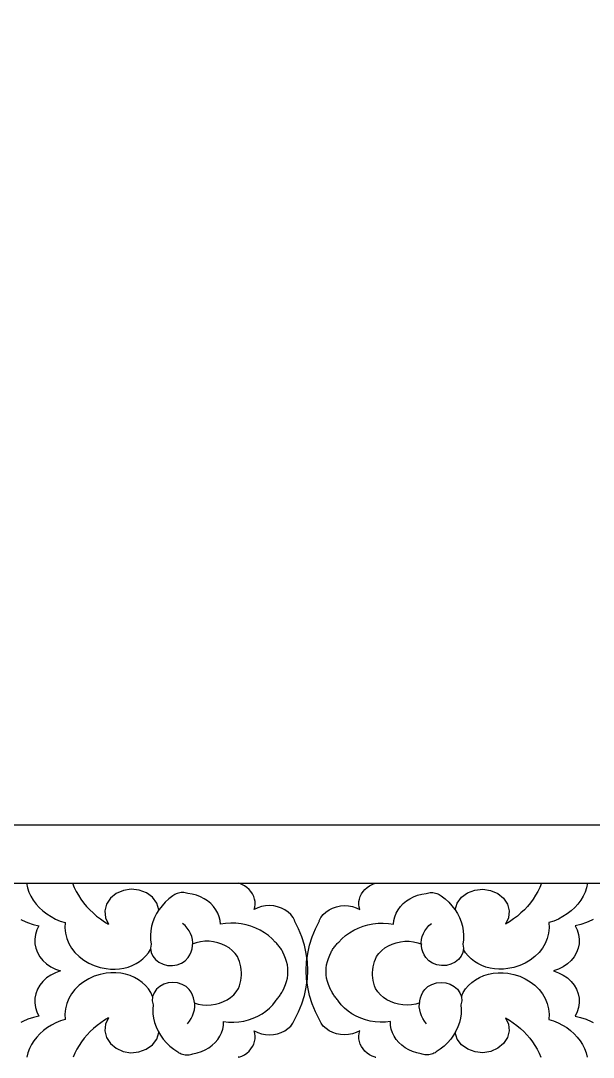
# Model space of a CAD drawing. Extents: x 1188826 to 1909461, y 608442 to 1651179.
# Drawn here: x 1666058 to 1666353, y 1032544 to 1033079 of the extents above; entities that cross this region are included whole.
import ezdxf

# ---------------------------------------------------------------- set-up
doc = ezdxf.new("R2010")
doc.units = 0
doc.header["$LTSCALE"] = 1000
doc.header["$MEASUREMENT"] = 0
doc.layers.add('窗', color=4, linetype='Continuous')
doc.layers.add('立面线', color=40, linetype='Continuous')

# ---------------------------------------------------------------- blocks, each defined once
blk = doc.blocks.new('EHYTERHT5EHTER')
at = {"layer": '窗', "ltscale": 3}
blk.add_lwpolyline([(82514.47, -228180.6), (83449.73, -228180.6), (83449.73, -229130.6), (82514.47, -229130.6)], close=True, dxfattribs=at)

msp = doc.modelspace()

# ---------------------------------------------------------------- linework, layer by layer
at = {"layer": '立面线'}
for p, q in [((1669039.81, 1032663.42), (1660727.54, 1032663.42)), ((1660758.89, 1032633.42), (1669008.6, 1032633.42)), ((1666061.09, 1032633.42), (1666061.62, 1032631.14)), ((1666084.87, 1032633.42), (1666085.74, 1032631.3)), ((1666172.18, 1032632.83), (1666170.73, 1032633.42)), ((1666173.55, 1032632.09), (1666172.18, 1032632.83)), ((1666238.11, 1032632.09), (1666239.48, 1032632.83)), ((1666239.48, 1032632.83), (1666240.93, 1032633.42)), ((1666326.79, 1032633.42), (1666325.92, 1032631.3)), ((1666350.57, 1032633.42), (1666350.04, 1032631.14)), ((1666061.62, 1032631.14), (1666062.39, 1032628.9)), ((1666062.39, 1032628.9), (1666063.4, 1032626.74)), ((1666085.74, 1032631.3), (1666086.75, 1032629.23)), ((1666086.75, 1032629.23), (1666087.89, 1032627.2)), ((1666107.43, 1032628.12), (1666104.46, 1032625.67)), ((1666111.11, 1032629.73), (1666107.43, 1032628.12)), ((1666115.18, 1032630.35), (1666111.11, 1032629.73)), ((1666119.28, 1032629.93), (1666115.18, 1032630.35)), ((1666123.06, 1032628.5), (1666119.28, 1032629.93)), ((1666126.19, 1032626.19), (1666123.06, 1032628.5)), ((1666137.71, 1032627.62), (1666137.16, 1032627.26)), ((1666138.31, 1032627.93), (1666137.71, 1032627.62)), ((1666138.94, 1032628.19), (1666138.31, 1032627.93)), ((1666139.59, 1032628.39), (1666138.94, 1032628.19)), ((1666140.27, 1032628.54), (1666139.59, 1032628.39)), ((1666140.96, 1032628.62), (1666140.27, 1032628.54)), ((1666141.65, 1032628.64), (1666140.96, 1032628.62)), ((1666142.35, 1032628.61), (1666141.65, 1032628.64)), ((1666143.03, 1032628.51), (1666142.35, 1032628.61)), ((1666143.7, 1032628.36), (1666143.03, 1032628.51)), ((1666144.35, 1032628.14), (1666143.7, 1032628.36)), ((1666146.58, 1032627.79), (1666144.35, 1032628.14)), ((1666148.75, 1032627.22), (1666146.58, 1032627.79)), ((1666174.81, 1032631.22), (1666173.55, 1032632.09)), ((1666175.93, 1032630.22), (1666174.81, 1032631.22)), ((1666176.9, 1032629.11), (1666175.93, 1032630.22)), ((1666177.71, 1032627.91), (1666176.9, 1032629.11)), ((1666178.34, 1032626.63), (1666177.71, 1032627.91)), ((1666233.32, 1032626.63), (1666233.95, 1032627.91)), ((1666233.95, 1032627.91), (1666234.76, 1032629.11)), ((1666234.76, 1032629.11), (1666235.73, 1032630.22)), ((1666235.73, 1032630.22), (1666236.85, 1032631.22)), ((1666236.85, 1032631.22), (1666238.11, 1032632.09)), ((1666262.91, 1032627.22), (1666265.08, 1032627.79)), ((1666265.08, 1032627.79), (1666267.31, 1032628.14)), ((1666267.31, 1032628.14), (1666267.96, 1032628.36)), ((1666267.96, 1032628.36), (1666268.63, 1032628.51)), ((1666268.63, 1032628.51), (1666269.32, 1032628.61)), ((1666269.32, 1032628.61), (1666270.01, 1032628.64)), ((1666270.01, 1032628.64), (1666270.71, 1032628.62)), ((1666270.71, 1032628.62), (1666271.39, 1032628.54)), ((1666271.39, 1032628.54), (1666272.07, 1032628.39)), ((1666272.07, 1032628.39), (1666272.73, 1032628.19)), ((1666272.73, 1032628.19), (1666273.35, 1032627.93)), ((1666273.35, 1032627.93), (1666273.95, 1032627.62)), ((1666273.95, 1032627.62), (1666274.5, 1032627.26)), ((1666285.47, 1032626.19), (1666288.6, 1032628.5)), ((1666288.6, 1032628.5), (1666292.38, 1032629.93)), ((1666292.38, 1032629.93), (1666296.48, 1032630.35)), ((1666296.48, 1032630.35), (1666300.55, 1032629.73)), ((1666300.55, 1032629.73), (1666304.23, 1032628.12)), ((1666304.23, 1032628.12), (1666307.2, 1032625.67)), ((1666324.92, 1032629.23), (1666323.78, 1032627.2)), ((1666325.92, 1032631.3), (1666324.92, 1032629.23)), ((1666349.27, 1032628.9), (1666348.26, 1032626.74)), ((1666350.04, 1032631.14), (1666349.27, 1032628.9)), ((1666063.4, 1032626.74), (1666064.64, 1032624.66)), ((1666064.64, 1032624.66), (1666066.09, 1032622.69)), ((1666066.09, 1032622.69), (1666067.75, 1032620.85)), ((1666087.89, 1032627.2), (1666089.16, 1032625.24)), ((1666089.16, 1032625.24), (1666090.56, 1032623.34)), ((1666090.56, 1032623.34), (1666092.08, 1032621.51)), ((1666102.46, 1032622.57), (1666101.59, 1032619.11)), ((1666104.46, 1032625.67), (1666102.46, 1032622.57)), ((1666128.4, 1032623.19), (1666126.19, 1032626.19)), ((1666129.48, 1032619.78), (1666128.4, 1032623.19)), ((1666132.74, 1032623.62), (1666131.04, 1032621.8)), ((1666134.61, 1032625.31), (1666132.74, 1032623.62)), ((1666136.65, 1032626.86), (1666134.61, 1032625.31)), ((1666137.16, 1032627.26), (1666136.65, 1032626.86)), ((1666150.82, 1032626.44), (1666148.75, 1032627.22)), ((1666152.77, 1032625.45), (1666150.82, 1032626.44)), ((1666154.57, 1032624.27), (1666152.77, 1032625.45)), ((1666156.19, 1032622.92), (1666154.57, 1032624.27)), ((1666157.62, 1032621.41), (1666156.19, 1032622.92)), ((1666178.78, 1032625.3), (1666178.34, 1032626.63)), ((1666179.03, 1032623.93), (1666178.78, 1032625.3)), ((1666178.95, 1032621.16), (1666179.09, 1032622.54)), ((1666179.09, 1032622.54), (1666179.03, 1032623.93)), ((1666232.57, 1032622.54), (1666232.63, 1032623.93)), ((1666232.72, 1032621.16), (1666232.57, 1032622.54)), ((1666232.63, 1032623.93), (1666232.88, 1032625.3)), ((1666232.88, 1032625.3), (1666233.32, 1032626.63)), ((1666254.04, 1032621.41), (1666255.47, 1032622.92)), ((1666255.47, 1032622.92), (1666257.09, 1032624.27)), ((1666257.09, 1032624.27), (1666258.89, 1032625.45)), ((1666258.89, 1032625.45), (1666260.84, 1032626.44)), ((1666260.84, 1032626.44), (1666262.91, 1032627.22)), ((1666274.5, 1032627.26), (1666275.01, 1032626.86)), ((1666275.01, 1032626.86), (1666277.05, 1032625.31)), ((1666277.05, 1032625.31), (1666278.92, 1032623.62)), ((1666278.92, 1032623.62), (1666280.62, 1032621.8)), ((1666282.18, 1032619.78), (1666283.27, 1032623.19)), ((1666283.27, 1032623.19), (1666285.47, 1032626.19)), ((1666307.2, 1032625.67), (1666309.21, 1032622.57)), ((1666309.21, 1032622.57), (1666310.07, 1032619.11)), ((1666321.11, 1032623.34), (1666319.58, 1032621.51)), ((1666322.5, 1032625.24), (1666321.11, 1032623.34)), ((1666323.78, 1032627.2), (1666322.5, 1032625.24)), ((1666345.57, 1032622.69), (1666343.91, 1032620.85)), ((1666347.02, 1032624.66), (1666345.57, 1032622.69)), ((1666348.26, 1032626.74), (1666347.02, 1032624.66)), ((1666067.75, 1032620.85), (1666069.6, 1032619.14)), ((1666069.6, 1032619.14), (1666071.62, 1032617.58)), ((1666071.62, 1032617.58), (1666073.8, 1032616.19)), ((1666092.08, 1032621.51), (1666093.72, 1032619.75)), ((1666093.72, 1032619.75), (1666095.47, 1032618.08)), ((1666095.47, 1032618.08), (1666097.33, 1032616.49)), ((1666101.59, 1032619.11), (1666101.94, 1032615.59)), ((1666128.24, 1032617.82), (1666127.15, 1032615.68)), ((1666129.48, 1032619.78), (1666128.24, 1032617.82)), ((1666129.54, 1032619.86), (1666129.48, 1032619.78)), ((1666131.04, 1032621.8), (1666129.54, 1032619.86)), ((1666158.83, 1032619.77), (1666157.62, 1032621.41)), ((1666159.81, 1032618.02), (1666158.83, 1032619.77)), ((1666160.53, 1032616.18), (1666159.81, 1032618.02)), ((1666178.61, 1032619.8), (1666178.95, 1032621.16)), ((1666180.43, 1032620.71), (1666178.61, 1032619.8)), ((1666182.39, 1032621.36), (1666180.43, 1032620.71)), ((1666184.44, 1032621.76), (1666182.39, 1032621.36)), ((1666186.54, 1032621.88), (1666184.44, 1032621.76)), ((1666188.64, 1032621.73), (1666186.54, 1032621.88)), ((1666190.68, 1032621.32), (1666188.64, 1032621.73)), ((1666192.63, 1032620.64), (1666190.68, 1032621.32)), ((1666194.44, 1032619.72), (1666192.63, 1032620.64)), ((1666196.06, 1032618.58), (1666194.44, 1032619.72)), ((1666197.47, 1032617.23), (1666196.06, 1032618.58)), ((1666198.62, 1032615.73), (1666197.47, 1032617.23)), ((1666213.04, 1032615.73), (1666214.19, 1032617.23)), ((1666214.19, 1032617.23), (1666215.6, 1032618.58)), ((1666215.6, 1032618.58), (1666217.22, 1032619.72)), ((1666217.22, 1032619.72), (1666219.03, 1032620.64)), ((1666219.03, 1032620.64), (1666220.98, 1032621.32)), ((1666220.98, 1032621.32), (1666223.03, 1032621.73)), ((1666223.03, 1032621.73), (1666225.12, 1032621.88)), ((1666225.12, 1032621.88), (1666227.22, 1032621.76)), ((1666227.22, 1032621.76), (1666229.27, 1032621.36)), ((1666229.27, 1032621.36), (1666231.23, 1032620.71)), ((1666231.23, 1032620.71), (1666233.05, 1032619.8)), ((1666233.05, 1032619.8), (1666232.72, 1032621.16)), ((1666251.13, 1032616.18), (1666251.86, 1032618.02)), ((1666251.86, 1032618.02), (1666252.83, 1032619.77)), ((1666252.83, 1032619.77), (1666254.04, 1032621.41)), ((1666280.62, 1032621.8), (1666282.12, 1032619.86)), ((1666282.12, 1032619.86), (1666282.18, 1032619.78)), ((1666282.18, 1032619.78), (1666283.42, 1032617.82)), ((1666283.42, 1032617.82), (1666284.51, 1032615.68)), ((1666310.07, 1032619.11), (1666309.72, 1032615.59)), ((1666316.19, 1032618.08), (1666314.34, 1032616.49)), ((1666317.95, 1032619.75), (1666316.19, 1032618.08)), ((1666319.58, 1032621.51), (1666317.95, 1032619.75)), ((1666340.04, 1032617.58), (1666337.86, 1032616.19)), ((1666342.06, 1032619.14), (1666340.04, 1032617.58)), ((1666343.91, 1032620.85), (1666342.06, 1032619.14)), ((1666058.16, 1032614.79), (1666058.97, 1032614.35)), ((1666058.97, 1032614.35), (1666061.72, 1032613.15)), ((1666061.72, 1032613.15), (1666064.59, 1032612.19)), ((1666064.59, 1032612.19), (1666067.56, 1032611.49)), ((1666067.56, 1032611.49), (1666066.44, 1032609.31)), ((1666073.8, 1032616.19), (1666076.13, 1032614.97)), ((1666076.13, 1032614.97), (1666078.57, 1032613.94)), ((1666078.57, 1032613.94), (1666081.11, 1032613.11)), ((1666081.11, 1032613.11), (1666080.97, 1032610.38)), ((1666097.33, 1032616.49), (1666099.28, 1032615)), ((1666099.28, 1032615), (1666101.34, 1032613.6)), ((1666101.34, 1032613.6), (1666103.48, 1032612.3)), ((1666101.94, 1032615.59), (1666103.48, 1032612.3)), ((1666126.28, 1032613.47), (1666125.64, 1032611.21)), ((1666127.15, 1032615.68), (1666126.28, 1032613.47)), ((1666142.91, 1032611.56), (1666141.6, 1032612.72)), ((1666144.05, 1032610.28), (1666142.91, 1032611.56)), ((1666161, 1032614.28), (1666160.53, 1032616.18)), ((1666161.21, 1032612.35), (1666161, 1032614.28)), ((1666163.84, 1032612.7), (1666161.21, 1032612.35)), ((1666166.5, 1032612.84), (1666163.84, 1032612.7)), ((1666169.16, 1032612.76), (1666166.5, 1032612.84)), ((1666171.8, 1032612.47), (1666169.16, 1032612.76)), ((1666174.39, 1032611.96), (1666171.8, 1032612.47)), ((1666176.92, 1032611.25), (1666174.39, 1032611.96)), ((1666199.49, 1032614.09), (1666198.62, 1032615.73)), ((1666201.5, 1032609.95), (1666199.45, 1032614.09)), ((1666210.16, 1032609.95), (1666212.21, 1032614.09)), ((1666212.17, 1032614.09), (1666213.04, 1032615.73)), ((1666234.74, 1032611.25), (1666237.27, 1032611.96)), ((1666237.27, 1032611.96), (1666239.86, 1032612.47)), ((1666239.86, 1032612.47), (1666242.5, 1032612.76)), ((1666242.5, 1032612.76), (1666245.16, 1032612.84)), ((1666245.16, 1032612.84), (1666247.82, 1032612.7)), ((1666247.82, 1032612.7), (1666250.45, 1032612.35)), ((1666250.45, 1032612.35), (1666250.66, 1032614.28)), ((1666250.66, 1032614.28), (1666251.13, 1032616.18)), ((1666267.61, 1032610.28), (1666268.75, 1032611.56)), ((1666268.75, 1032611.56), (1666270.06, 1032612.72)), ((1666284.51, 1032615.68), (1666285.38, 1032613.47)), ((1666285.38, 1032613.47), (1666286.02, 1032611.21)), ((1666309.72, 1032615.59), (1666308.18, 1032612.3)), ((1666310.32, 1032613.6), (1666308.18, 1032612.3)), ((1666312.38, 1032615), (1666310.32, 1032613.6)), ((1666314.34, 1032616.49), (1666312.38, 1032615)), ((1666333.09, 1032613.94), (1666330.55, 1032613.11)), ((1666330.55, 1032613.11), (1666330.69, 1032610.38)), ((1666335.54, 1032614.97), (1666333.09, 1032613.94)), ((1666337.86, 1032616.19), (1666335.54, 1032614.97)), ((1666347.07, 1032612.19), (1666344.1, 1032611.49)), ((1666344.1, 1032611.49), (1666345.22, 1032609.31)), ((1666349.95, 1032613.15), (1666347.07, 1032612.19)), ((1666352.69, 1032614.35), (1666349.95, 1032613.15)), ((1666353.5, 1032614.79), (1666352.69, 1032614.35)), ((1666065.7, 1032607.01), (1666065.35, 1032604.64)), ((1666066.44, 1032609.31), (1666065.7, 1032607.01)), ((1666080.97, 1032610.38), (1666081.24, 1032607.64)), ((1666081.24, 1032607.64), (1666081.9, 1032604.96)), ((1666125.23, 1032608.91), (1666125.05, 1032606.58)), ((1666125.05, 1032606.58), (1666125.11, 1032604.25)), ((1666125.64, 1032611.21), (1666125.23, 1032608.91)), ((1666145.01, 1032608.9), (1666144.05, 1032610.28)), ((1666145.79, 1032607.43), (1666145.01, 1032608.9)), ((1666146.37, 1032605.9), (1666145.79, 1032607.43)), ((1666179.36, 1032610.33), (1666176.92, 1032611.25)), ((1666181.68, 1032609.22), (1666179.36, 1032610.33)), ((1666183.88, 1032607.92), (1666181.68, 1032609.22)), ((1666185.91, 1032606.46), (1666183.88, 1032607.92)), ((1666187.78, 1032604.83), (1666185.91, 1032606.46)), ((1666203.19, 1032605.75), (1666201.5, 1032609.95)), ((1666208.47, 1032605.75), (1666210.16, 1032609.95)), ((1666223.88, 1032604.83), (1666225.75, 1032606.46)), ((1666225.75, 1032606.46), (1666227.79, 1032607.92)), ((1666227.79, 1032607.92), (1666229.98, 1032609.22)), ((1666229.98, 1032609.22), (1666232.3, 1032610.33)), ((1666232.3, 1032610.33), (1666234.74, 1032611.25)), ((1666265.29, 1032605.9), (1666265.87, 1032607.43)), ((1666265.87, 1032607.43), (1666266.65, 1032608.9)), ((1666266.65, 1032608.9), (1666267.61, 1032610.28)), ((1666286.02, 1032611.21), (1666286.43, 1032608.91)), ((1666286.43, 1032608.91), (1666286.61, 1032606.58)), ((1666286.61, 1032606.58), (1666286.55, 1032604.25)), ((1666330.42, 1032607.64), (1666329.76, 1032604.96)), ((1666330.69, 1032610.38), (1666330.42, 1032607.64)), ((1666345.22, 1032609.31), (1666345.96, 1032607.01)), ((1666345.96, 1032607.01), (1666346.31, 1032604.64)), ((1666065.35, 1032604.64), (1666065.41, 1032602.25)), ((1666065.41, 1032602.25), (1666065.88, 1032599.9)), ((1666081.9, 1032604.96), (1666082.96, 1032602.37)), ((1666082.96, 1032602.37), (1666084.38, 1032599.92)), ((1666125.11, 1032604.25), (1666125.41, 1032601.94)), ((1666125.41, 1032601.94), (1666125.15, 1032599.85)), ((1666146.74, 1032604.32), (1666146.37, 1032605.9)), ((1666146.58, 1032599.51), (1666146.85, 1032601.11)), ((1666148.71, 1032602.72), (1666146.63, 1032602.01)), ((1666146.9, 1032602.72), (1666146.74, 1032604.32)), ((1666146.85, 1032601.11), (1666146.9, 1032602.72)), ((1666150.88, 1032603.21), (1666148.71, 1032602.72)), ((1666153.11, 1032603.46), (1666150.88, 1032603.21)), ((1666155.35, 1032603.46), (1666153.11, 1032603.46)), ((1666157.58, 1032603.23), (1666155.35, 1032603.46)), ((1666159.75, 1032602.76), (1666157.58, 1032603.23)), ((1666161.84, 1032602.06), (1666159.75, 1032602.76)), ((1666163.81, 1032601.14), (1666161.84, 1032602.06)), ((1666165.63, 1032600.02), (1666163.81, 1032601.14)), ((1666189.46, 1032603.06), (1666187.78, 1032604.83)), ((1666189.87, 1032602.68), (1666189.46, 1032603.06)), ((1666190.27, 1032602.28), (1666189.87, 1032602.68)), ((1666190.65, 1032601.88), (1666190.27, 1032602.28)), ((1666191.02, 1032601.46), (1666190.65, 1032601.88)), ((1666191.37, 1032601.04), (1666191.02, 1032601.46)), ((1666191.7, 1032600.6), (1666191.37, 1032601.04)), ((1666192.02, 1032600.16), (1666191.7, 1032600.6)), ((1666204.51, 1032601.48), (1666203.19, 1032605.75)), ((1666205.45, 1032597.17), (1666204.51, 1032601.48)), ((1666206.21, 1032597.17), (1666207.15, 1032601.48)), ((1666207.15, 1032601.48), (1666208.47, 1032605.75)), ((1666219.64, 1032600.16), (1666219.96, 1032600.6)), ((1666219.96, 1032600.6), (1666220.29, 1032601.04)), ((1666220.29, 1032601.04), (1666220.64, 1032601.46)), ((1666220.64, 1032601.46), (1666221.01, 1032601.88)), ((1666221.01, 1032601.88), (1666221.39, 1032602.28)), ((1666221.39, 1032602.28), (1666221.79, 1032602.68)), ((1666221.79, 1032602.68), (1666222.2, 1032603.06)), ((1666222.2, 1032603.06), (1666223.88, 1032604.83)), ((1666246.03, 1032600.02), (1666247.85, 1032601.14)), ((1666247.85, 1032601.14), (1666249.82, 1032602.06)), ((1666249.82, 1032602.06), (1666251.91, 1032602.76)), ((1666251.91, 1032602.76), (1666254.09, 1032603.23)), ((1666254.09, 1032603.23), (1666256.31, 1032603.46)), ((1666256.31, 1032603.46), (1666258.55, 1032603.46)), ((1666258.55, 1032603.46), (1666260.78, 1032603.21)), ((1666260.78, 1032603.21), (1666262.95, 1032602.72)), ((1666262.95, 1032602.72), (1666265.03, 1032602.01)), ((1666264.76, 1032602.72), (1666264.92, 1032604.32)), ((1666264.81, 1032601.11), (1666264.76, 1032602.72)), ((1666265.08, 1032599.51), (1666264.81, 1032601.11)), ((1666264.92, 1032604.32), (1666265.29, 1032605.9)), ((1666286.55, 1032604.25), (1666286.25, 1032601.94)), ((1666286.25, 1032601.94), (1666286.51, 1032599.85)), ((1666328.71, 1032602.37), (1666327.28, 1032599.92)), ((1666329.76, 1032604.96), (1666328.71, 1032602.37)), ((1666346.25, 1032602.25), (1666345.79, 1032599.9)), ((1666346.31, 1032604.64), (1666346.25, 1032602.25)), ((1666065.88, 1032599.9), (1666066.73, 1032597.63)), ((1666066.73, 1032597.63), (1666067.96, 1032595.49)), ((1666067.96, 1032595.49), (1666069.54, 1032593.52)), ((1666084.38, 1032599.92), (1666086.15, 1032597.64)), ((1666086.15, 1032597.64), (1666088.25, 1032595.57)), ((1666088.25, 1032595.57), (1666090.63, 1032593.74)), ((1666121.19, 1032594.44), (1666122.72, 1032595.91)), ((1666122.72, 1032595.91), (1666124.05, 1032597.51)), ((1666124.05, 1032597.51), (1666125.18, 1032599.22)), ((1666125.15, 1032599.85), (1666125.45, 1032597.77)), ((1666125.45, 1032597.77), (1666126.31, 1032595.81)), ((1666126.31, 1032595.81), (1666127.68, 1032594.07)), ((1666144.56, 1032595.03), (1666145.43, 1032596.45)), ((1666145.43, 1032596.45), (1666146.11, 1032597.96)), ((1666146.11, 1032597.96), (1666146.58, 1032599.51)), ((1666167.27, 1032598.72), (1666165.63, 1032600.02)), ((1666168.71, 1032597.24), (1666167.27, 1032598.72)), ((1666169.92, 1032595.63), (1666168.71, 1032597.24)), ((1666170.51, 1032594.31), (1666169.92, 1032595.63)), ((1666192.32, 1032599.71), (1666192.02, 1032600.16)), ((1666192.6, 1032599.25), (1666192.32, 1032599.71)), ((1666192.86, 1032598.78), (1666192.6, 1032599.25)), ((1666193.11, 1032598.3), (1666192.86, 1032598.78)), ((1666193.33, 1032597.82), (1666193.11, 1032598.3)), ((1666194.13, 1032596.25), (1666193.33, 1032597.82)), ((1666194.8, 1032594.63), (1666194.13, 1032596.25)), ((1666206.02, 1032592.83), (1666205.45, 1032597.17)), ((1666205.64, 1032592.83), (1666206.21, 1032597.17)), ((1666216.87, 1032594.63), (1666217.53, 1032596.25)), ((1666217.53, 1032596.25), (1666218.33, 1032597.82)), ((1666218.33, 1032597.82), (1666218.55, 1032598.3)), ((1666218.55, 1032598.3), (1666218.8, 1032598.78)), ((1666218.8, 1032598.78), (1666219.06, 1032599.25)), ((1666219.06, 1032599.25), (1666219.34, 1032599.71)), ((1666219.34, 1032599.71), (1666219.64, 1032600.16)), ((1666241.15, 1032594.31), (1666241.74, 1032595.63)), ((1666241.74, 1032595.63), (1666242.95, 1032597.24)), ((1666242.95, 1032597.24), (1666244.39, 1032598.72)), ((1666244.39, 1032598.72), (1666246.03, 1032600.02)), ((1666265.55, 1032597.96), (1666265.08, 1032599.51)), ((1666266.23, 1032596.45), (1666265.55, 1032597.96)), ((1666267.1, 1032595.03), (1666266.23, 1032596.45)), ((1666285.35, 1032595.81), (1666283.99, 1032594.07)), ((1666286.21, 1032597.77), (1666285.35, 1032595.81)), ((1666286.51, 1032599.85), (1666286.21, 1032597.77)), ((1666287.61, 1032597.51), (1666286.48, 1032599.22)), ((1666288.94, 1032595.91), (1666287.61, 1032597.51)), ((1666290.47, 1032594.44), (1666288.94, 1032595.91)), ((1666323.41, 1032595.57), (1666321.03, 1032593.74)), ((1666325.51, 1032597.64), (1666323.41, 1032595.57)), ((1666327.28, 1032599.92), (1666325.51, 1032597.64)), ((1666343.7, 1032595.49), (1666342.12, 1032593.52)), ((1666344.93, 1032597.63), (1666343.7, 1032595.49)), ((1666345.79, 1032599.9), (1666344.93, 1032597.63)), ((1666069.54, 1032593.52), (1666071.44, 1032591.77)), ((1666071.44, 1032591.77), (1666073.61, 1032590.27)), ((1666073.61, 1032590.27), (1666076.01, 1032589.06)), ((1666090.63, 1032593.74), (1666093.26, 1032592.18)), ((1666093.26, 1032592.18), (1666096.1, 1032590.91)), ((1666096.1, 1032590.91), (1666099.1, 1032589.96)), ((1666099.1, 1032589.96), (1666102.22, 1032589.35)), ((1666111.34, 1032589.61), (1666113.53, 1032590.2)), ((1666113.53, 1032590.2), (1666115.63, 1032590.99)), ((1666115.63, 1032590.99), (1666117.63, 1032591.97)), ((1666117.63, 1032591.97), (1666119.49, 1032593.12)), ((1666119.49, 1032593.12), (1666121.19, 1032594.44)), ((1666127.68, 1032594.07), (1666129.47, 1032592.64)), ((1666129.47, 1032592.64), (1666131.6, 1032591.61)), ((1666131.6, 1032591.61), (1666133.95, 1032591.02)), ((1666133.95, 1032591.02), (1666136.4, 1032590.92)), ((1666136.4, 1032590.92), (1666138.81, 1032591.3)), ((1666138.81, 1032591.3), (1666141.05, 1032592.15)), ((1666141.05, 1032592.15), (1666143, 1032593.41)), ((1666143, 1032593.41), (1666144.56, 1032595.03)), ((1666171.01, 1032592.97), (1666170.51, 1032594.31)), ((1666171.4, 1032591.61), (1666171.01, 1032592.97)), ((1666171.7, 1032590.22), (1666171.4, 1032591.61)), ((1666171.9, 1032588.83), (1666171.7, 1032590.22)), ((1666195.31, 1032592.98), (1666194.8, 1032594.63)), ((1666195.69, 1032591.3), (1666195.31, 1032592.98)), ((1666195.91, 1032589.6), (1666195.69, 1032591.3)), ((1666205.45, 1032588.48), (1666205.64, 1032592.83)), ((1666206.21, 1032588.48), (1666206.02, 1032592.83)), ((1666215.75, 1032589.6), (1666215.97, 1032591.3)), ((1666215.97, 1032591.3), (1666216.35, 1032592.98)), ((1666216.35, 1032592.98), (1666216.87, 1032594.63)), ((1666239.76, 1032588.83), (1666239.96, 1032590.22)), ((1666239.96, 1032590.22), (1666240.26, 1032591.61)), ((1666240.26, 1032591.61), (1666240.66, 1032592.97)), ((1666240.66, 1032592.97), (1666241.15, 1032594.31)), ((1666268.66, 1032593.41), (1666267.1, 1032595.03)), ((1666270.61, 1032592.15), (1666268.66, 1032593.41)), ((1666272.85, 1032591.3), (1666270.61, 1032592.15)), ((1666275.26, 1032590.92), (1666272.85, 1032591.3)), ((1666277.71, 1032591.02), (1666275.26, 1032590.92)), ((1666280.06, 1032591.61), (1666277.71, 1032591.02)), ((1666282.19, 1032592.64), (1666280.06, 1032591.61)), ((1666283.99, 1032594.07), (1666282.19, 1032592.64)), ((1666292.17, 1032593.12), (1666290.47, 1032594.44)), ((1666294.03, 1032591.97), (1666292.17, 1032593.12)), ((1666296.03, 1032590.99), (1666294.03, 1032591.97)), ((1666298.13, 1032590.2), (1666296.03, 1032590.99)), ((1666300.32, 1032589.61), (1666298.13, 1032590.2)), ((1666312.56, 1032589.96), (1666309.44, 1032589.35)), ((1666315.56, 1032590.91), (1666312.56, 1032589.96)), ((1666318.4, 1032592.18), (1666315.56, 1032590.91)), ((1666321.03, 1032593.74), (1666318.4, 1032592.18)), ((1666338.05, 1032590.27), (1666335.65, 1032589.06)), ((1666340.23, 1032591.77), (1666338.05, 1032590.27)), ((1666342.12, 1032593.52), (1666340.23, 1032591.77)), ((1666071.44, 1032584.55), (1666069.54, 1032582.8)), ((1666073.61, 1032586.04), (1666071.44, 1032584.55)), ((1666076.01, 1032587.26), (1666073.61, 1032586.04)), ((1666076.01, 1032589.06), (1666078.59, 1032588.16)), ((1666078.59, 1032588.16), (1666076.01, 1032587.26)), ((1666096.1, 1032585.4), (1666093.26, 1032584.14)), ((1666099.1, 1032586.35), (1666096.1, 1032585.4)), ((1666102.22, 1032586.97), (1666099.1, 1032586.35)), ((1666102.22, 1032589.35), (1666104.5, 1032589.1)), ((1666104.72, 1032587.23), (1666102.22, 1032586.97)), ((1666104.5, 1032589.1), (1666106.8, 1032589.06)), ((1666107.24, 1032587.24), (1666104.72, 1032587.23)), ((1666106.8, 1032589.06), (1666109.08, 1032589.23)), ((1666109.75, 1032587), (1666107.24, 1032587.24)), ((1666109.08, 1032589.23), (1666111.34, 1032589.61)), ((1666112.2, 1032586.5), (1666109.75, 1032587)), ((1666114.56, 1032585.76), (1666112.2, 1032586.5)), ((1666116.81, 1032584.78), (1666114.56, 1032585.76)), ((1666118.91, 1032583.58), (1666116.81, 1032584.78)), ((1666171.67, 1032583.22), (1666171.88, 1032584.61)), ((1666171.88, 1032584.61), (1666171.99, 1032586.02)), ((1666171.99, 1032587.42), (1666171.9, 1032588.83)), ((1666171.99, 1032586.02), (1666171.99, 1032587.42)), ((1666195.69, 1032584.48), (1666195.91, 1032586.18)), ((1666195.99, 1032587.89), (1666195.91, 1032589.6)), ((1666195.91, 1032586.18), (1666195.99, 1032587.89)), ((1666205.64, 1032584.12), (1666205.45, 1032588.48)), ((1666206.02, 1032584.12), (1666206.21, 1032588.48)), ((1666215.68, 1032587.89), (1666215.75, 1032589.6)), ((1666215.75, 1032586.18), (1666215.68, 1032587.89)), ((1666215.97, 1032584.48), (1666215.75, 1032586.18)), ((1666239.67, 1032587.42), (1666239.76, 1032588.83)), ((1666239.67, 1032586.02), (1666239.67, 1032587.42)), ((1666239.78, 1032584.61), (1666239.67, 1032586.02)), ((1666239.99, 1032583.22), (1666239.78, 1032584.61)), ((1666292.75, 1032583.58), (1666294.85, 1032584.78)), ((1666294.85, 1032584.78), (1666297.1, 1032585.76)), ((1666297.1, 1032585.76), (1666299.46, 1032586.5)), ((1666299.46, 1032586.5), (1666301.92, 1032587)), ((1666302.58, 1032589.23), (1666300.32, 1032589.61)), ((1666301.92, 1032587), (1666304.42, 1032587.24)), ((1666304.87, 1032589.06), (1666302.58, 1032589.23)), ((1666304.42, 1032587.24), (1666306.94, 1032587.23)), ((1666307.16, 1032589.1), (1666304.87, 1032589.06)), ((1666306.94, 1032587.23), (1666309.44, 1032586.97)), ((1666309.44, 1032589.35), (1666307.16, 1032589.1)), ((1666309.44, 1032586.97), (1666312.56, 1032586.35)), ((1666312.56, 1032586.35), (1666315.56, 1032585.4)), ((1666315.56, 1032585.4), (1666318.4, 1032584.14)), ((1666335.65, 1032589.06), (1666333.07, 1032588.16)), ((1666333.07, 1032588.16), (1666335.65, 1032587.26)), ((1666335.65, 1032587.26), (1666338.05, 1032586.04)), ((1666338.05, 1032586.04), (1666340.23, 1032584.55)), ((1666340.23, 1032584.55), (1666342.12, 1032582.8)), ((1666067.96, 1032580.83), (1666066.73, 1032578.69)), ((1666069.54, 1032582.8), (1666067.96, 1032580.83)), ((1666088.25, 1032580.75), (1666086.15, 1032578.68)), ((1666090.63, 1032582.58), (1666088.25, 1032580.75)), ((1666093.26, 1032584.14), (1666090.63, 1032582.58)), ((1666120.82, 1032582.18), (1666118.91, 1032583.58)), ((1666122.54, 1032580.6), (1666120.82, 1032582.18)), ((1666124.02, 1032578.86), (1666122.54, 1032580.6)), ((1666129.87, 1032580.21), (1666128.17, 1032578.7)), ((1666131.93, 1032581.34), (1666129.87, 1032580.21)), ((1666134.24, 1032582.03), (1666131.93, 1032581.34)), ((1666136.68, 1032582.25), (1666134.24, 1032582.03)), ((1666139.11, 1032581.98), (1666136.68, 1032582.25)), ((1666141.4, 1032581.25), (1666139.11, 1032581.98)), ((1666143.43, 1032580.07), (1666141.4, 1032581.25)), ((1666145.09, 1032578.53), (1666143.43, 1032580.07)), ((1666170.45, 1032579.13), (1666170.96, 1032580.47)), ((1666170.96, 1032580.47), (1666171.36, 1032581.83)), ((1666171.36, 1032581.83), (1666171.67, 1032583.22)), ((1666193.33, 1032577.96), (1666194.13, 1032579.53)), ((1666194.13, 1032579.53), (1666194.8, 1032581.14)), ((1666194.8, 1032581.14), (1666195.31, 1032582.8)), ((1666195.31, 1032582.8), (1666195.69, 1032584.48)), ((1666204.51, 1032575.48), (1666205.45, 1032579.78)), ((1666205.45, 1032579.78), (1666206.02, 1032584.12)), ((1666206.21, 1032579.78), (1666205.64, 1032584.12)), ((1666207.15, 1032575.48), (1666206.21, 1032579.78)), ((1666216.35, 1032582.8), (1666215.97, 1032584.48)), ((1666216.87, 1032581.14), (1666216.35, 1032582.8)), ((1666217.53, 1032579.53), (1666216.87, 1032581.14)), ((1666218.33, 1032577.96), (1666217.53, 1032579.53)), ((1666240.3, 1032581.83), (1666239.99, 1032583.22)), ((1666240.7, 1032580.47), (1666240.3, 1032581.83)), ((1666241.21, 1032579.13), (1666240.7, 1032580.47)), ((1666266.57, 1032578.53), (1666268.23, 1032580.07)), ((1666268.23, 1032580.07), (1666270.26, 1032581.25)), ((1666270.26, 1032581.25), (1666272.55, 1032581.98)), ((1666272.55, 1032581.98), (1666274.98, 1032582.25)), ((1666274.98, 1032582.25), (1666277.42, 1032582.03)), ((1666277.42, 1032582.03), (1666279.73, 1032581.34)), ((1666279.73, 1032581.34), (1666281.79, 1032580.21)), ((1666281.79, 1032580.21), (1666283.49, 1032578.7)), ((1666287.64, 1032578.86), (1666289.13, 1032580.6)), ((1666289.13, 1032580.6), (1666290.84, 1032582.18)), ((1666290.84, 1032582.18), (1666292.75, 1032583.58)), ((1666318.4, 1032584.14), (1666321.03, 1032582.58)), ((1666321.03, 1032582.58), (1666323.41, 1032580.75)), ((1666323.41, 1032580.75), (1666325.51, 1032578.68)), ((1666342.12, 1032582.8), (1666343.7, 1032580.83)), ((1666343.7, 1032580.83), (1666344.93, 1032578.69)), ((1666065.41, 1032574.06), (1666065.35, 1032571.68)), ((1666065.88, 1032576.42), (1666065.41, 1032574.06)), ((1666066.73, 1032578.69), (1666065.88, 1032576.42)), ((1666082.96, 1032573.94), (1666081.9, 1032571.35)), ((1666084.38, 1032576.4), (1666082.96, 1032573.94)), ((1666086.15, 1032578.68), (1666084.38, 1032576.4)), ((1666125.25, 1032576.97), (1666124.02, 1032578.86)), ((1666126.21, 1032574.98), (1666125.25, 1032576.97)), ((1666126.19, 1032574.89), (1666126.02, 1032572.8)), ((1666126.21, 1032574.98), (1666126.19, 1032574.89)), ((1666126.92, 1032576.89), (1666126.21, 1032574.98)), ((1666128.17, 1032578.7), (1666126.92, 1032576.89)), ((1666146, 1032577.17), (1666145.09, 1032578.53)), ((1666146.74, 1032575.74), (1666146, 1032577.17)), ((1666147.31, 1032574.25), (1666146.74, 1032575.74)), ((1666147.69, 1032572.72), (1666147.31, 1032574.25)), ((1666164.7, 1032573.33), (1666166.45, 1032574.54)), ((1666166.45, 1032574.54), (1666168.01, 1032575.92)), ((1666168.01, 1032575.92), (1666169.35, 1032577.46)), ((1666169.35, 1032577.46), (1666170.45, 1032579.13)), ((1666190.3, 1032573.44), (1666190.64, 1032573.87)), ((1666190.64, 1032573.87), (1666190.98, 1032574.31)), ((1666190.98, 1032574.31), (1666191.3, 1032574.75)), ((1666191.3, 1032574.75), (1666191.62, 1032575.2)), ((1666191.62, 1032575.2), (1666191.93, 1032575.65)), ((1666191.93, 1032575.65), (1666192.23, 1032576.1)), ((1666192.23, 1032576.1), (1666192.52, 1032576.56)), ((1666192.52, 1032576.56), (1666192.8, 1032577.02)), ((1666192.8, 1032577.02), (1666193.07, 1032577.49)), ((1666193.07, 1032577.49), (1666193.33, 1032577.96)), ((1666203.19, 1032571.21), (1666204.51, 1032575.48)), ((1666208.47, 1032571.21), (1666207.15, 1032575.48)), ((1666218.59, 1032577.49), (1666218.33, 1032577.96)), ((1666218.86, 1032577.02), (1666218.59, 1032577.49)), ((1666219.14, 1032576.56), (1666218.86, 1032577.02)), ((1666219.43, 1032576.1), (1666219.14, 1032576.56)), ((1666219.73, 1032575.65), (1666219.43, 1032576.1)), ((1666220.04, 1032575.2), (1666219.73, 1032575.65)), ((1666220.36, 1032574.75), (1666220.04, 1032575.2)), ((1666220.68, 1032574.31), (1666220.36, 1032574.75)), ((1666221.02, 1032573.87), (1666220.68, 1032574.31)), ((1666221.36, 1032573.44), (1666221.02, 1032573.87)), ((1666242.31, 1032577.46), (1666241.21, 1032579.13)), ((1666243.66, 1032575.92), (1666242.31, 1032577.46)), ((1666245.21, 1032574.54), (1666243.66, 1032575.92)), ((1666246.96, 1032573.33), (1666245.21, 1032574.54)), ((1666263.97, 1032572.72), (1666264.36, 1032574.25)), ((1666264.36, 1032574.25), (1666264.92, 1032575.74)), ((1666264.92, 1032575.74), (1666265.66, 1032577.17)), ((1666265.66, 1032577.17), (1666266.57, 1032578.53)), ((1666283.49, 1032578.7), (1666284.74, 1032576.89)), ((1666284.74, 1032576.89), (1666285.45, 1032574.98)), ((1666285.45, 1032574.98), (1666286.41, 1032576.97)), ((1666285.45, 1032574.98), (1666285.47, 1032574.89)), ((1666285.47, 1032574.89), (1666285.64, 1032572.8)), ((1666286.41, 1032576.97), (1666287.64, 1032578.86)), ((1666325.51, 1032578.68), (1666327.28, 1032576.4)), ((1666327.28, 1032576.4), (1666328.71, 1032573.94)), ((1666328.71, 1032573.94), (1666329.76, 1032571.35)), ((1666344.93, 1032578.69), (1666345.79, 1032576.42)), ((1666345.79, 1032576.42), (1666346.25, 1032574.06)), ((1666346.25, 1032574.06), (1666346.31, 1032571.68)), ((1666065.35, 1032571.68), (1666065.7, 1032569.31)), ((1666065.7, 1032569.31), (1666066.44, 1032567.01)), ((1666081.24, 1032568.67), (1666080.97, 1032565.94)), ((1666081.9, 1032571.35), (1666081.24, 1032568.67)), ((1666126.02, 1032572.8), (1666126.41, 1032570.73)), ((1666126.41, 1032570.73), (1666126.27, 1032568.41)), ((1666147.61, 1032571.66), (1666149.73, 1032571.05)), ((1666147.89, 1032571.16), (1666147.69, 1032572.72)), ((1666147.72, 1032568.04), (1666147.89, 1032569.6)), ((1666147.89, 1032569.6), (1666147.89, 1032571.16)), ((1666149.73, 1032571.05), (1666151.93, 1032570.67)), ((1666151.93, 1032570.67), (1666154.17, 1032570.52)), ((1666154.17, 1032570.52), (1666156.41, 1032570.62)), ((1666156.41, 1032570.62), (1666158.62, 1032570.96)), ((1666158.62, 1032570.96), (1666160.76, 1032571.53)), ((1666160.76, 1032571.53), (1666162.8, 1032572.33)), ((1666162.8, 1032572.33), (1666164.7, 1032573.33)), ((1666184.64, 1032567.42), (1666186.49, 1032569)), ((1666186.49, 1032569), (1666188.15, 1032570.73)), ((1666188.15, 1032570.73), (1666189.59, 1032572.59)), ((1666189.59, 1032572.59), (1666189.95, 1032573.01)), ((1666189.95, 1032573.01), (1666190.3, 1032573.44)), ((1666201.5, 1032567), (1666203.19, 1032571.21)), ((1666210.16, 1032567), (1666208.47, 1032571.21)), ((1666221.71, 1032573.01), (1666221.36, 1032573.44)), ((1666222.07, 1032572.59), (1666221.71, 1032573.01)), ((1666223.51, 1032570.73), (1666222.07, 1032572.59)), ((1666225.17, 1032569), (1666223.51, 1032570.73)), ((1666227.02, 1032567.42), (1666225.17, 1032569)), ((1666248.86, 1032572.33), (1666246.96, 1032573.33)), ((1666250.91, 1032571.53), (1666248.86, 1032572.33)), ((1666253.05, 1032570.96), (1666250.91, 1032571.53)), ((1666255.25, 1032570.62), (1666253.05, 1032570.96)), ((1666257.49, 1032570.52), (1666255.25, 1032570.62)), ((1666259.73, 1032570.67), (1666257.49, 1032570.52)), ((1666261.93, 1032571.05), (1666259.73, 1032570.67)), ((1666264.05, 1032571.66), (1666261.93, 1032571.05)), ((1666263.77, 1032569.6), (1666263.78, 1032571.16)), ((1666263.95, 1032568.04), (1666263.77, 1032569.6)), ((1666263.78, 1032571.16), (1666263.97, 1032572.72)), ((1666285.64, 1032572.8), (1666285.25, 1032570.73)), ((1666285.25, 1032570.73), (1666285.4, 1032568.41)), ((1666329.76, 1032571.35), (1666330.42, 1032568.67)), ((1666330.42, 1032568.67), (1666330.69, 1032565.94)), ((1666345.96, 1032569.31), (1666345.22, 1032567.01)), ((1666346.31, 1032571.68), (1666345.96, 1032569.31)), ((1666061.87, 1032563.23), (1666059.19, 1032562.08)), ((1666064.67, 1032564.15), (1666061.87, 1032563.23)), ((1666067.56, 1032564.82), (1666064.67, 1032564.15)), ((1666066.44, 1032567.01), (1666067.56, 1032564.82)), ((1666081.11, 1032563.2), (1666078.65, 1032562.4)), ((1666080.97, 1032565.94), (1666081.11, 1032563.2)), ((1666103.48, 1032564.01), (1666101.41, 1032562.76)), ((1666103.48, 1032564.01), (1666101.95, 1032560.75)), ((1666126.27, 1032568.41), (1666126.36, 1032566.08)), ((1666126.36, 1032566.08), (1666126.68, 1032563.77)), ((1666126.68, 1032563.77), (1666127.24, 1032561.49)), ((1666145.18, 1032562.2), (1666146.08, 1032563.57)), ((1666146.08, 1032563.57), (1666146.8, 1032565.01)), ((1666146.8, 1032565.01), (1666147.35, 1032566.5)), ((1666147.35, 1032566.5), (1666147.72, 1032568.04)), ((1666175.71, 1032562.91), (1666178.13, 1032563.75)), ((1666178.13, 1032563.75), (1666180.44, 1032564.78)), ((1666180.44, 1032564.78), (1666182.62, 1032566.01)), ((1666182.62, 1032566.01), (1666184.64, 1032567.42)), ((1666199.45, 1032562.87), (1666201.5, 1032567)), ((1666212.21, 1032562.87), (1666210.16, 1032567)), ((1666229.04, 1032566.01), (1666227.02, 1032567.42)), ((1666231.22, 1032564.78), (1666229.04, 1032566.01)), ((1666233.53, 1032563.75), (1666231.22, 1032564.78)), ((1666235.95, 1032562.91), (1666233.53, 1032563.75)), ((1666264.31, 1032566.5), (1666263.95, 1032568.04)), ((1666264.86, 1032565.01), (1666264.31, 1032566.5)), ((1666265.59, 1032563.57), (1666264.86, 1032565.01)), ((1666266.48, 1032562.2), (1666265.59, 1032563.57)), ((1666284.98, 1032563.77), (1666284.42, 1032561.49)), ((1666285.31, 1032566.08), (1666284.98, 1032563.77)), ((1666285.4, 1032568.41), (1666285.31, 1032566.08)), ((1666308.18, 1032564.01), (1666309.71, 1032560.75)), ((1666308.18, 1032564.01), (1666310.25, 1032562.76)), ((1666330.69, 1032565.94), (1666330.55, 1032563.2)), ((1666330.55, 1032563.2), (1666333.02, 1032562.4)), ((1666345.22, 1032567.01), (1666344.1, 1032564.82)), ((1666344.1, 1032564.82), (1666346.99, 1032564.15)), ((1666346.99, 1032564.15), (1666349.79, 1032563.23)), ((1666349.79, 1032563.23), (1666352.47, 1032562.08)), ((1666059.19, 1032562.08), (1666058.16, 1032561.52)), ((1666071.89, 1032558.92), (1666069.9, 1032557.44)), ((1666074.02, 1032560.25), (1666071.89, 1032558.92)), ((1666076.28, 1032561.41), (1666074.02, 1032560.25)), ((1666078.65, 1032562.4), (1666076.28, 1032561.41)), ((1666095.71, 1032558.46), (1666094, 1032556.85)), ((1666097.52, 1032559.98), (1666095.71, 1032558.46)), ((1666099.42, 1032561.42), (1666097.52, 1032559.98)), ((1666101.41, 1032562.76), (1666099.42, 1032561.42)), ((1666101.95, 1032560.75), (1666101.59, 1032557.24)), ((1666127.24, 1032561.49), (1666128.02, 1032559.26)), ((1666128.02, 1032559.26), (1666129.03, 1032557.09)), ((1666144.13, 1032560.92), (1666145.18, 1032562.2)), ((1666161.79, 1032556.3), (1666162.4, 1032558.17)), ((1666162.4, 1032558.17), (1666162.75, 1032560.09)), ((1666162.75, 1032560.09), (1666162.83, 1032562.02)), ((1666162.83, 1032562.02), (1666165.42, 1032561.76)), ((1666165.42, 1032561.76), (1666168.03, 1032561.71)), ((1666168.03, 1032561.71), (1666170.63, 1032561.89)), ((1666170.63, 1032561.89), (1666173.2, 1032562.29)), ((1666173.2, 1032562.29), (1666175.71, 1032562.91)), ((1666194.37, 1032557.29), (1666196, 1032558.42)), ((1666196, 1032558.42), (1666197.41, 1032559.75)), ((1666197.41, 1032559.75), (1666198.57, 1032561.24)), ((1666198.57, 1032561.24), (1666199.45, 1032562.87)), ((1666213.09, 1032561.24), (1666212.21, 1032562.87)), ((1666214.25, 1032559.75), (1666213.09, 1032561.24)), ((1666215.66, 1032558.42), (1666214.25, 1032559.75)), ((1666217.29, 1032557.29), (1666215.66, 1032558.42)), ((1666238.46, 1032562.29), (1666235.95, 1032562.91)), ((1666241.03, 1032561.89), (1666238.46, 1032562.29)), ((1666243.63, 1032561.71), (1666241.03, 1032561.89)), ((1666246.24, 1032561.76), (1666243.63, 1032561.71)), ((1666248.83, 1032562.02), (1666246.24, 1032561.76)), ((1666248.91, 1032560.09), (1666248.83, 1032562.02)), ((1666249.26, 1032558.17), (1666248.91, 1032560.09)), ((1666249.87, 1032556.3), (1666249.26, 1032558.17)), ((1666267.53, 1032560.92), (1666266.48, 1032562.2)), ((1666283.64, 1032559.26), (1666282.63, 1032557.09)), ((1666284.42, 1032561.49), (1666283.64, 1032559.26)), ((1666309.71, 1032560.75), (1666310.07, 1032557.24)), ((1666310.25, 1032562.76), (1666312.24, 1032561.42)), ((1666312.24, 1032561.42), (1666314.14, 1032559.98)), ((1666314.14, 1032559.98), (1666315.95, 1032558.46)), ((1666315.95, 1032558.46), (1666317.66, 1032556.85)), ((1666333.02, 1032562.4), (1666335.39, 1032561.41)), ((1666335.39, 1032561.41), (1666337.65, 1032560.25)), ((1666337.65, 1032560.25), (1666339.78, 1032558.92)), ((1666339.78, 1032558.92), (1666341.76, 1032557.44)), ((1666352.47, 1032562.08), (1666353.5, 1032561.52)), ((1666066.44, 1032554.04), (1666064.98, 1032552.16)), ((1666068.08, 1032555.8), (1666066.44, 1032554.04)), ((1666069.9, 1032557.44), (1666068.08, 1032555.8)), ((1666090.91, 1032553.42), (1666089.52, 1032551.6)), ((1666092.4, 1032555.17), (1666090.91, 1032553.42)), ((1666094, 1032556.85), (1666092.4, 1032555.17)), ((1666101.59, 1032557.24), (1666102.44, 1032553.79)), ((1666102.44, 1032553.79), (1666104.41, 1032550.71)), ((1666126.06, 1032550), (1666128.3, 1032552.95)), ((1666128.3, 1032552.95), (1666129.45, 1032556.33)), ((1666129.03, 1032557.09), (1666130.26, 1032555.01)), ((1666130.26, 1032555.01), (1666131.69, 1032553.03)), ((1666131.69, 1032553.03), (1666133.32, 1032551.16)), ((1666158.5, 1032551.24), (1666159.83, 1032552.81)), ((1666159.83, 1032552.81), (1666160.93, 1032554.5)), ((1666160.93, 1032554.5), (1666161.79, 1032556.3)), ((1666178.95, 1032555.89), (1666178.61, 1032557.25)), ((1666178.61, 1032557.25), (1666180.42, 1032556.35)), ((1666178.78, 1032551.75), (1666179.03, 1032553.12)), ((1666179.09, 1032554.51), (1666178.95, 1032555.89)), ((1666179.03, 1032553.12), (1666179.09, 1032554.51)), ((1666180.42, 1032556.35), (1666182.37, 1032555.69)), ((1666182.37, 1032555.69), (1666184.41, 1032555.3)), ((1666184.41, 1032555.3), (1666186.5, 1032555.17)), ((1666186.5, 1032555.17), (1666188.59, 1032555.31)), ((1666188.59, 1032555.31), (1666190.63, 1032555.72)), ((1666190.63, 1032555.72), (1666192.57, 1032556.38)), ((1666192.57, 1032556.38), (1666194.37, 1032557.29)), ((1666219.09, 1032556.38), (1666217.29, 1032557.29)), ((1666221.04, 1032555.72), (1666219.09, 1032556.38)), ((1666223.07, 1032555.31), (1666221.04, 1032555.72)), ((1666225.16, 1032555.17), (1666223.07, 1032555.31)), ((1666227.25, 1032555.3), (1666225.16, 1032555.17)), ((1666229.29, 1032555.69), (1666227.25, 1032555.3)), ((1666231.24, 1032556.35), (1666229.29, 1032555.69)), ((1666233.05, 1032557.25), (1666231.24, 1032556.35)), ((1666232.57, 1032554.51), (1666232.72, 1032555.89)), ((1666232.63, 1032553.12), (1666232.57, 1032554.51)), ((1666232.88, 1032551.75), (1666232.63, 1032553.12)), ((1666232.72, 1032555.89), (1666233.05, 1032557.25)), ((1666250.73, 1032554.5), (1666249.87, 1032556.3)), ((1666251.83, 1032552.81), (1666250.73, 1032554.5)), ((1666253.16, 1032551.24), (1666251.83, 1032552.81)), ((1666279.97, 1032553.03), (1666278.34, 1032551.16)), ((1666281.4, 1032555.01), (1666279.97, 1032553.03)), ((1666282.63, 1032557.09), (1666281.4, 1032555.01)), ((1666283.36, 1032552.95), (1666282.21, 1032556.33)), ((1666285.6, 1032550), (1666283.36, 1032552.95)), ((1666309.23, 1032553.79), (1666307.25, 1032550.71)), ((1666310.07, 1032557.24), (1666309.23, 1032553.79)), ((1666317.66, 1032556.85), (1666319.26, 1032555.17)), ((1666319.26, 1032555.17), (1666320.76, 1032553.42)), ((1666320.76, 1032553.42), (1666322.14, 1032551.6)), ((1666341.76, 1032557.44), (1666343.58, 1032555.8)), ((1666343.58, 1032555.8), (1666345.23, 1032554.04)), ((1666345.23, 1032554.04), (1666346.68, 1032552.16)), ((1666062.68, 1032548.1), (1666061.86, 1032545.96)), ((1666063.73, 1032550.17), (1666062.68, 1032548.1)), ((1666064.98, 1032552.16), (1666063.73, 1032550.17)), ((1666087.12, 1032547.78), (1666086.1, 1032545.79)), ((1666088.26, 1032549.72), (1666087.12, 1032547.78)), ((1666089.52, 1032551.6), (1666088.26, 1032549.72)), ((1666104.41, 1032550.71), (1666107.35, 1032548.24)), ((1666107.35, 1032548.24), (1666111, 1032546.62)), ((1666119.13, 1032546.35), (1666122.91, 1032547.74)), ((1666122.91, 1032547.74), (1666126.06, 1032550)), ((1666133.32, 1032551.16), (1666135.13, 1032549.42)), ((1666135.13, 1032549.42), (1666137.11, 1032547.83)), ((1666137.11, 1032547.83), (1666139.24, 1032546.38)), ((1666151.34, 1032546.59), (1666153.36, 1032547.47)), ((1666153.36, 1032547.47), (1666155.25, 1032548.55)), ((1666155.25, 1032548.55), (1666156.97, 1032549.81)), ((1666156.97, 1032549.81), (1666158.5, 1032551.24)), ((1666175.93, 1032546.83), (1666176.9, 1032547.94)), ((1666176.9, 1032547.94), (1666177.71, 1032549.14)), ((1666177.71, 1032549.14), (1666178.34, 1032550.42)), ((1666178.34, 1032550.42), (1666178.78, 1032551.75)), ((1666233.32, 1032550.42), (1666232.88, 1032551.75)), ((1666233.95, 1032549.14), (1666233.32, 1032550.42)), ((1666234.76, 1032547.94), (1666233.95, 1032549.14)), ((1666235.73, 1032546.83), (1666234.76, 1032547.94)), ((1666254.7, 1032549.81), (1666253.16, 1032551.24)), ((1666256.42, 1032548.55), (1666254.7, 1032549.81)), ((1666258.3, 1032547.47), (1666256.42, 1032548.55)), ((1666260.32, 1032546.59), (1666258.3, 1032547.47)), ((1666274.55, 1032547.83), (1666272.42, 1032546.38)), ((1666276.53, 1032549.42), (1666274.55, 1032547.83)), ((1666278.34, 1032551.16), (1666276.53, 1032549.42)), ((1666288.75, 1032547.74), (1666285.6, 1032550)), ((1666292.53, 1032546.35), (1666288.75, 1032547.74)), ((1666304.31, 1032548.24), (1666300.66, 1032546.62)), ((1666307.25, 1032550.71), (1666304.31, 1032548.24)), ((1666322.14, 1032551.6), (1666323.4, 1032549.72)), ((1666323.4, 1032549.72), (1666324.55, 1032547.78)), ((1666324.55, 1032547.78), (1666325.56, 1032545.79)), ((1666346.68, 1032552.16), (1666347.93, 1032550.17)), ((1666347.93, 1032550.17), (1666348.98, 1032548.1)), ((1666348.98, 1032548.1), (1666349.8, 1032545.96)), ((1666061.86, 1032545.96), (1666061.26, 1032543.76)), ((1666086.1, 1032545.79), (1666085.21, 1032543.76)), ((1666111, 1032546.62), (1666115.04, 1032545.97)), ((1666115.04, 1032545.97), (1666119.13, 1032546.35)), ((1666139.24, 1032546.38), (1666139.78, 1032546)), ((1666139.78, 1032546), (1666140.35, 1032545.66)), ((1666140.35, 1032545.66), (1666140.97, 1032545.38)), ((1666140.97, 1032545.38), (1666141.61, 1032545.16)), ((1666141.61, 1032545.16), (1666142.28, 1032544.99)), ((1666142.28, 1032544.99), (1666142.96, 1032544.87)), ((1666142.96, 1032544.87), (1666143.65, 1032544.82)), ((1666143.65, 1032544.82), (1666144.35, 1032544.83)), ((1666144.35, 1032544.83), (1666145.04, 1032544.9)), ((1666145.04, 1032544.9), (1666145.72, 1032545.03)), ((1666145.72, 1032545.03), (1666146.38, 1032545.22)), ((1666146.38, 1032545.22), (1666147.02, 1032545.46)), ((1666147.02, 1032545.46), (1666149.22, 1032545.91)), ((1666149.22, 1032545.91), (1666151.34, 1032546.59)), ((1666170.72, 1032543.63), (1666170.37, 1032543.63)), ((1666170.72, 1032543.63), (1666172.18, 1032544.22)), ((1666172.18, 1032544.22), (1666173.55, 1032544.96)), ((1666173.55, 1032544.96), (1666174.81, 1032545.83)), ((1666174.81, 1032545.83), (1666175.93, 1032546.83)), ((1666236.85, 1032545.83), (1666235.73, 1032546.83)), ((1666238.11, 1032544.96), (1666236.85, 1032545.83)), ((1666239.48, 1032544.22), (1666238.11, 1032544.96)), ((1666240.94, 1032543.63), (1666239.48, 1032544.22)), ((1666240.94, 1032543.63), (1666241.29, 1032543.63)), ((1666262.44, 1032545.91), (1666260.32, 1032546.59)), ((1666264.65, 1032545.46), (1666262.44, 1032545.91)), ((1666265.28, 1032545.22), (1666264.65, 1032545.46)), ((1666265.94, 1032545.03), (1666265.28, 1032545.22)), ((1666266.62, 1032544.9), (1666265.94, 1032545.03)), ((1666267.31, 1032544.83), (1666266.62, 1032544.9)), ((1666268.01, 1032544.82), (1666267.31, 1032544.83)), ((1666268.7, 1032544.87), (1666268.01, 1032544.82)), ((1666269.39, 1032544.99), (1666268.7, 1032544.87)), ((1666270.05, 1032545.16), (1666269.39, 1032544.99)), ((1666270.7, 1032545.38), (1666270.05, 1032545.16)), ((1666271.31, 1032545.66), (1666270.7, 1032545.38)), ((1666271.89, 1032546), (1666271.31, 1032545.66)), ((1666272.42, 1032546.38), (1666271.89, 1032546)), ((1666296.62, 1032545.97), (1666292.53, 1032546.35)), ((1666300.66, 1032546.62), (1666296.62, 1032545.97)), ((1666325.56, 1032545.79), (1666326.45, 1032543.76)), ((1666349.8, 1032545.96), (1666350.4, 1032543.76))]:
    msp.add_line(p, q, dxfattribs=at)

# ---------------------------------------------------------------- block references
at = {"layer": '窗'}
msp.add_blockref('EHYTERHT5EHTER', (1583484.46, 1261794.02), dxfattribs=at)

doc.saveas('drawing.dxf')
